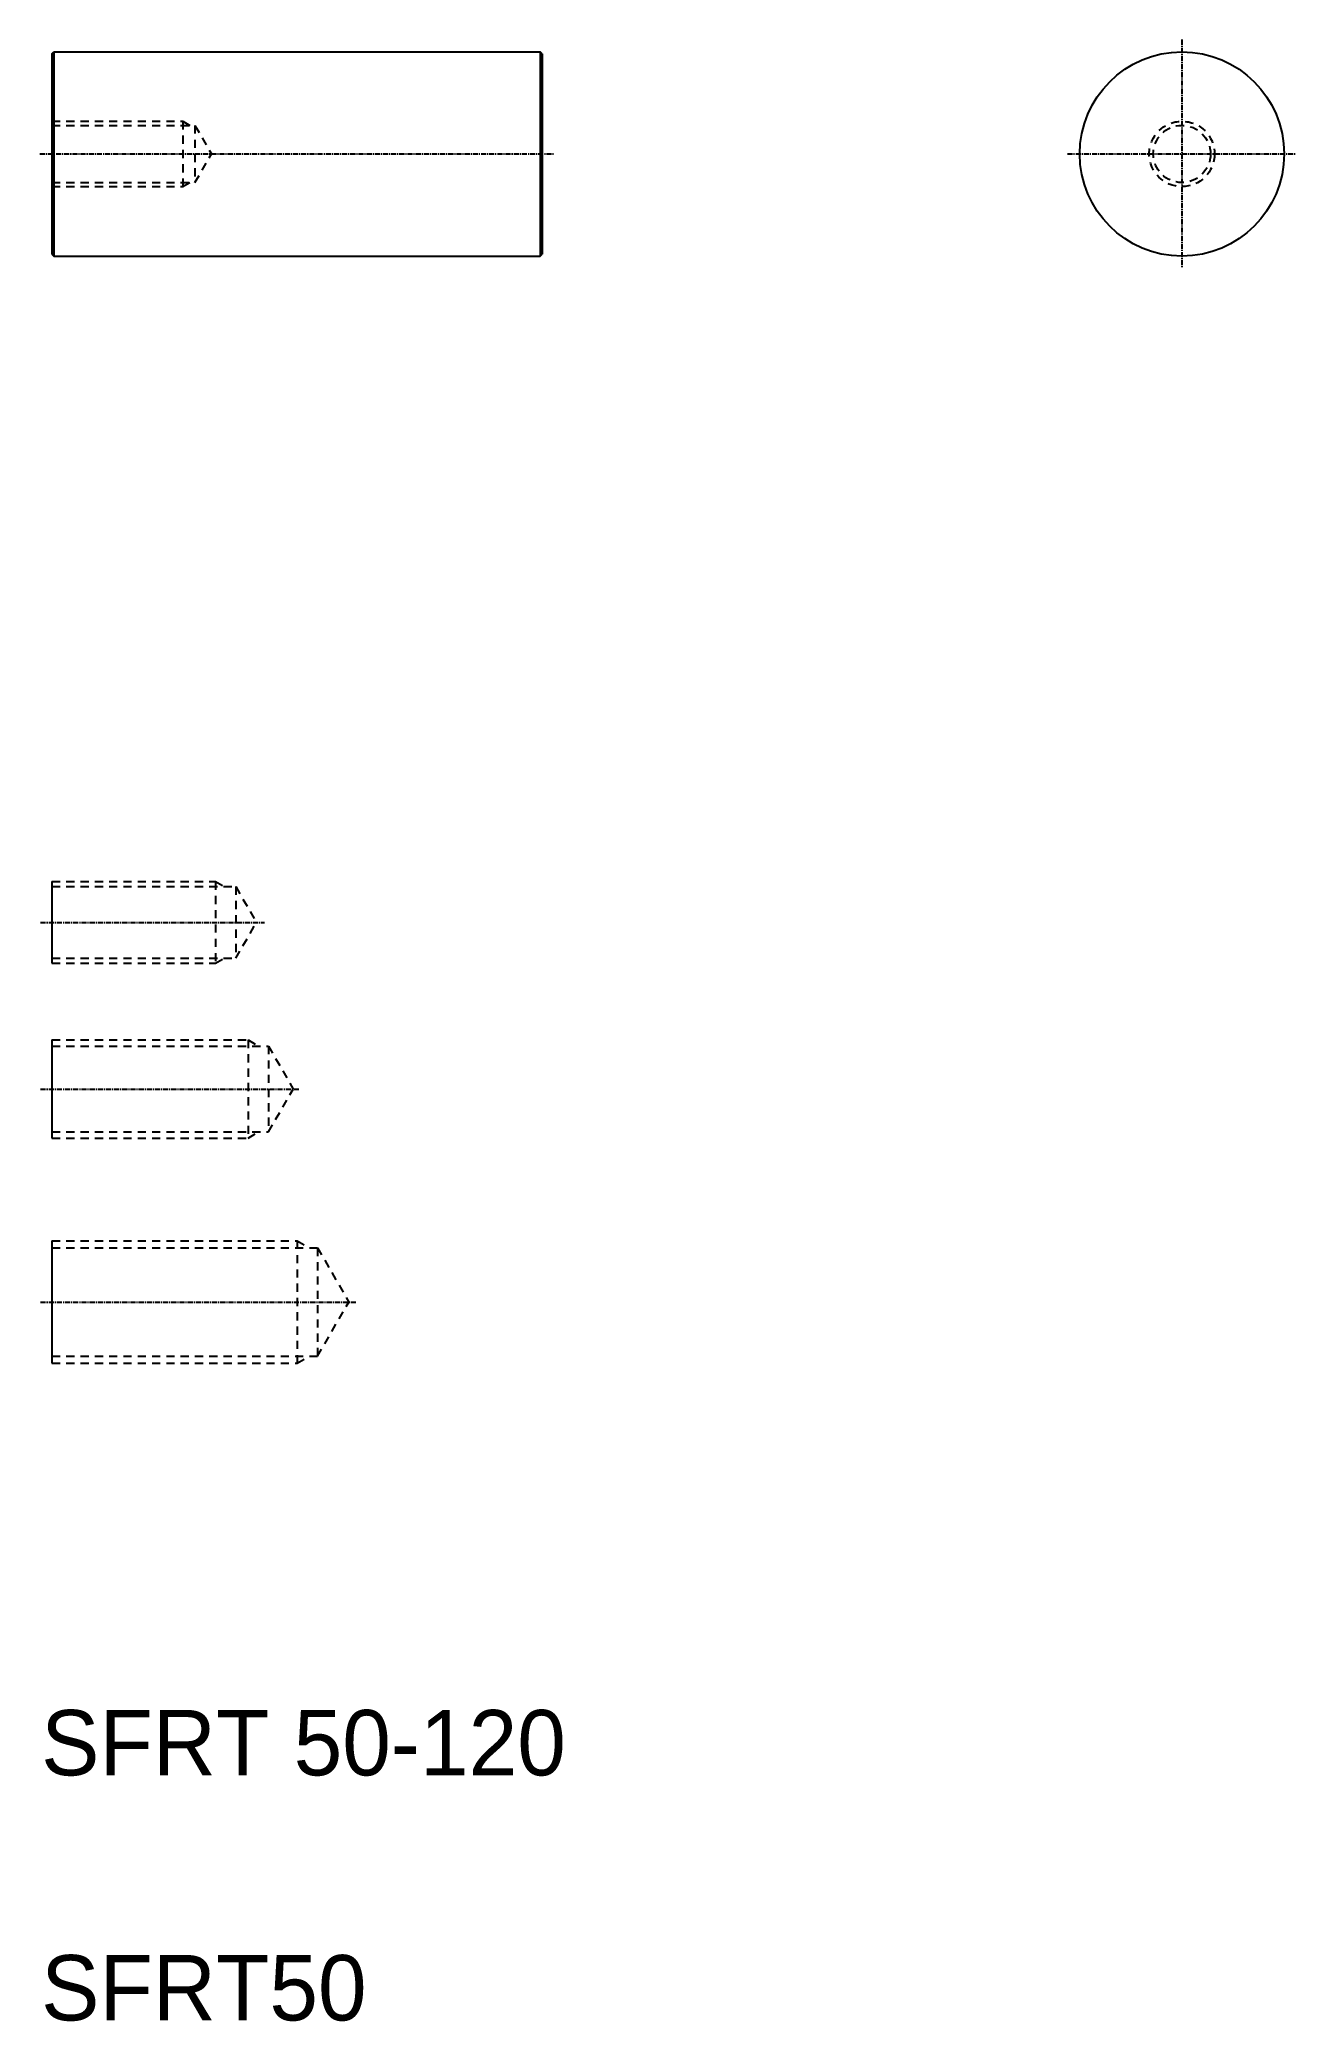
# Model space of a CAD drawing. Extents: x 69 to 377, y 59 to 544.
import ezdxf

# ---------------------------------------------------------------- set-up
doc = ezdxf.new("R2010")
doc.units = 0
doc.linetypes.add('CENTER', pattern=[2, 1.25, -0.25, 0.25, -0.25])
doc.linetypes.add('DASHED', pattern=[3.5, 2, -1.5])
doc.layers.get('0').update_dxf_attribs({"linetype": 'CONTINUOUS'})
doc.layers.add('CENTER', color=1, linetype='CENTER')

msp = doc.modelspace()

# ---------------------------------------------------------------- linework, layer by layer
at = {"color": 7, "linetype": 'CONTINUOUS'}
for p, q in [((72.12, 540.53), (72.62, 541.03)), ((72.12, 540.53), (72.12, 491.53)), ((72.62, 541.03), (191.62, 541.03)), ((72.62, 541.03), (72.62, 491.03)), ((191.62, 541.03), (191.62, 491.03)), ((192.12, 540.53), (191.62, 541.03)), ((192.12, 540.53), (192.12, 491.53)), ((72.12, 491.53), (72.62, 491.03)), ((72.62, 491.03), (191.62, 491.03)), ((191.62, 491.03), (192.12, 491.53)), ((72.12, 337.9), (72.12, 317.9)), ((72.12, 299.11), (72.12, 275.11)), ((72.12, 249.96), (72.12, 219.96))]:
    msp.add_line(p, q, dxfattribs=at)
at = {"color": 3, "linetype": 'DASHED'}
for p, q in [((72.12, 524.03), (104.12, 524.03)), ((104.12, 524.03), (104.12, 508.03)), ((104.12, 524.03), (105.85, 523.03)), ((72.12, 523.03), (107.12, 523.03)), ((107.12, 523.03), (111.16, 516.03)), ((107.12, 523.03), (107.12, 509.03)), ((107.12, 509.03), (111.16, 516.03)), ((72.12, 509.03), (107.12, 509.03)), ((72.12, 508.03), (104.12, 508.03)), ((104.12, 508.03), (105.85, 509.03)), ((72.12, 337.9), (112.12, 337.9)), ((72.12, 336.65), (117.12, 336.65)), ((112.12, 337.9), (112.12, 317.9)), ((112.12, 337.9), (114.28, 336.65)), ((117.12, 336.65), (117.12, 319.15)), ((117.12, 336.65), (122.17, 327.9)), ((117.12, 319.15), (122.17, 327.9)), ((72.12, 319.15), (117.12, 319.15)), ((72.12, 317.9), (112.12, 317.9)), ((112.12, 317.9), (114.28, 319.15)), ((72.12, 299.11), (120.12, 299.11)), ((72.12, 297.61), (125.12, 297.61)), ((120.12, 299.11), (120.12, 275.11)), ((120.12, 299.11), (122.71, 297.61)), ((125.12, 297.61), (131.18, 287.11)), ((125.12, 297.61), (125.12, 276.61)), ((125.12, 276.61), (131.18, 287.11)), ((72.12, 276.61), (125.12, 276.61)), ((120.12, 275.11), (122.71, 276.61)), ((72.12, 275.11), (120.12, 275.11)), ((72.12, 249.96), (132.12, 249.96)), ((72.12, 248.21), (137.12, 248.21)), ((132.12, 249.96), (132.12, 219.96)), ((132.12, 249.96), (135.15, 248.21)), ((137.12, 248.21), (144.77, 234.96)), ((137.12, 248.21), (137.12, 221.71)), ((137.12, 221.71), (144.77, 234.96)), ((72.12, 221.71), (137.12, 221.71)), ((72.12, 219.96), (132.12, 219.96)), ((132.12, 219.96), (135.15, 221.71))]:
    msp.add_line(p, q, dxfattribs=at)
for p, q in [((192.12, 528.28), (192.12, 528.28)), ((192.12, 516.03), (192.12, 516.03))]:
    msp.add_line(p, q)
at = {"color": 7, "linetype": 'CONTINUOUS'}
msp.add_circle((348.64, 516.03), 25, dxfattribs=at)
at = {"color": 3, "linetype": 'DASHED'}
for radius in [8, 7]:
    msp.add_circle((348.64, 516.03), radius, dxfattribs=at)
at = {"layer": 'CENTER', "color": 1, "linetype": 'CENTER'}
for p, q in [((348.64, 544.03), (348.64, 488.03)), ((69.12, 516.03), (195.12, 516.03)), ((320.64, 516.03), (376.64, 516.03)), ((69.33, 327.9), (124.12, 327.9)), ((69.33, 287.11), (132.53, 287.11)), ((69.33, 234.96), (146.46, 234.96))]:
    msp.add_line(p, q, dxfattribs=at)

# ---------------------------------------------------------------- texts
for s, p in [('SFRT 50-120', (69.47, 119.07)), ('SFRT50', (69.47, 59.07))]:
    msp.add_text(s, height=16).set_placement(p)

doc.saveas('drawing.dxf')
